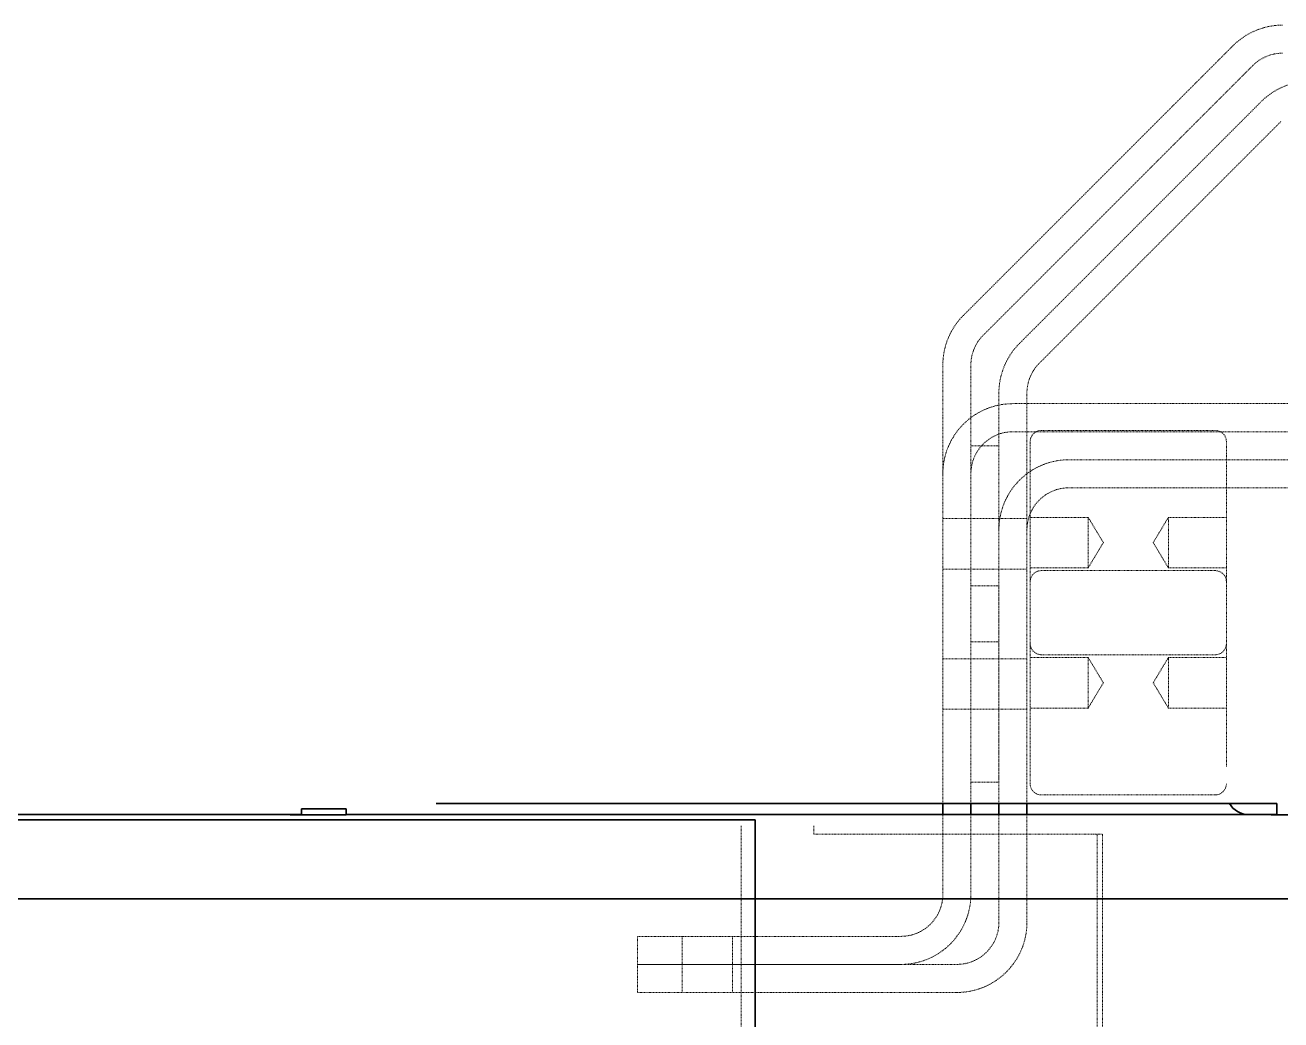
# Model space of a CAD drawing. Header units: millimetres. Extents: x -116965 to 323937, y 291661 to 566926.
# Drawn here: x -19309.6 to -19085.6, y 302514.2 to 302691.6 of the extents above; entities that cross this region are included whole.
import ezdxf

# ---------------------------------------------------------------- set-up
doc = ezdxf.new("R2010")
doc.units = ezdxf.units.MM
doc.linetypes.add('DASHED', pattern=[0.75, 0.5, -0.25])
for name, color, linetype, lineweight in [('Hidden Edges(Schneider)', 7, 'DASHED', 18), ('Sketch Geometry(Schneider)', 7, 'Continuous', 35), ('Visible Edges(Schneider)', 7, 'Continuous', 35)]:
    doc.layers.add(name, color=color, linetype=linetype, lineweight=lineweight)

msp = doc.modelspace()

# ---------------------------------------------------------------- linework, layer by layer
at = {"layer": 'Hidden Edges(Schneider)', "ltscale": 0.142851}
for p, q in [((-19142.216696, 302639.824111), (-19094.110094, 302687.930713)), ((-19090.57456, 302684.395179), (-19138.681162, 302636.288577))]:
    msp.add_line(p, q, dxfattribs=at)
at = {"layer": 'Hidden Edges(Schneider)', "ltscale": 0.128004}
for p, q in [((-19132.216695, 302634.824111), (-19089.110094, 302677.930713)), ((-19085.57456, 302674.395179), (-19128.681162, 302631.288577))]:
    msp.add_line(p, q, dxfattribs=at)
at = {"layer": 'Hidden Edges(Schneider)', "ltscale": 0.08006}
for p, q in [((-19145.877861, 302611.591878), (-19145.877861, 302630.985276)), ((-19140.877861, 302630.985276), (-19140.877861, 302611.591878))]:
    msp.add_line(p, q, dxfattribs=at)
at = {"layer": 'Hidden Edges(Schneider)', "ltscale": 0.128049}
for p, q in [((-19135.877861, 302601.591878), (-19135.877861, 302625.985276)), ((-19130.877861, 302625.985276), (-19130.877861, 302601.591878))]:
    msp.add_line(p, q, dxfattribs=at)
at = {"layer": 'Hidden Edges(Schneider)', "ltscale": 0.137421}
for p, q in [((-19133.377861, 302624.091878), (-19002.484462, 302624.091878)), ((-19002.484462, 302619.091878), (-19133.377861, 302619.091878))]:
    msp.add_line(p, q, dxfattribs=at)
at = {"layer": 'Hidden Edges(Schneider)', "ltscale": 0.16273}
for p, q in [((-19128.298825, 302619.315878), (-19097.298825, 302619.315878)), ((-19097.298825, 302594.315878), (-19128.298825, 302594.315878)), ((-19128.298825, 302579.315878), (-19097.298825, 302579.315878)), ((-19097.298825, 302554.315878), (-19128.298825, 302554.315878))]:
    msp.add_line(p, q, dxfattribs=at)
at = {"layer": 'Hidden Edges(Schneider)', "ltscale": 0.124108}
for p, q in [((-19130.298825, 302592.315878), (-19130.298825, 302617.315878)), ((-19095.298825, 302617.315878), (-19095.298825, 302592.315878))]:
    msp.add_line(p, q, dxfattribs=at)
at = {"layer": 'Hidden Edges(Schneider)', "ltscale": 0.020567}
for p, q in [((-19135.877861, 302616.591878), (-19140.877861, 302616.591878)), ((-19140.877861, 302616.591878), (-19140.877861, 302611.591878)), ((-19145.877861, 302603.591878), (-19140.877861, 302603.591878)), ((-19140.877861, 302603.591878), (-19135.877861, 302603.591878)), ((-19135.877861, 302603.591878), (-19130.877861, 302603.591878)), ((-19145.877861, 302594.591878), (-19140.877861, 302594.591878)), ((-19140.877861, 302594.591878), (-19135.877861, 302594.591878)), ((-19135.877861, 302594.591878), (-19130.877861, 302594.591878)), ((-19135.877861, 302591.591878), (-19140.877861, 302591.591878)), ((-19135.877861, 302581.591878), (-19140.877861, 302581.591878)), ((-19145.877861, 302578.591878), (-19140.877861, 302578.591878)), ((-19140.877861, 302578.591878), (-19135.877861, 302578.591878)), ((-19135.877861, 302578.591878), (-19130.877861, 302578.591878)), ((-19145.877861, 302569.591878), (-19140.877861, 302569.591878)), ((-19140.877861, 302569.591878), (-19135.877861, 302569.591878)), ((-19135.877861, 302569.591878), (-19130.877861, 302569.591878)), ((-19135.877861, 302556.591878), (-19140.877861, 302556.591878)), ((-19200.377861, 302524.091878), (-19200.377861, 302529.091878)), ((-19192.377861, 302529.091878), (-19192.377861, 302524.091878)), ((-19183.377861, 302529.091878), (-19183.377861, 302524.091878)), ((-19200.377861, 302519.091878), (-19200.377861, 302524.091878)), ((-19192.377861, 302524.091878), (-19192.377861, 302519.091878)), ((-19183.377861, 302524.091878), (-19183.377861, 302519.091878))]:
    msp.add_line(p, q, dxfattribs=at)
at = {"layer": 'Hidden Edges(Schneider)', "ltscale": 0.0619}
msp.add_line((-19135.877861, 302601.591878), (-19135.877861, 302616.591878), dxfattribs=at)
at = {"layer": 'Hidden Edges(Schneider)', "ltscale": 0.138692}
for p, q in [((-19123.377861, 302614.091878), (-19004.484462, 302614.091878)), ((-19004.484462, 302609.091878), (-19123.377861, 302609.091878))]:
    msp.add_line(p, q, dxfattribs=at)
at = {"layer": 'Hidden Edges(Schneider)', "ltscale": 0.154268}
for p, q in [((-19145.877861, 302552.815878), (-19145.877861, 302611.591878)), ((-19140.877861, 302611.591878), (-19140.877861, 302552.815878))]:
    msp.add_line(p, q, dxfattribs=at)
at = {"layer": 'Hidden Edges(Schneider)', "ltscale": 0.042672}
for p, q in [((-19119.950825, 302603.815878), (-19130.298825, 302603.815878)), ((-19105.646825, 302603.815878), (-19095.298825, 302603.815878)), ((-19119.950825, 302594.815878), (-19130.298825, 302594.815878)), ((-19105.646825, 302594.815878), (-19095.298825, 302594.815878)), ((-19119.950825, 302578.815878), (-19130.298825, 302578.815878)), ((-19105.646825, 302578.815878), (-19095.298825, 302578.815878)), ((-19119.950825, 302569.815878), (-19130.298825, 302569.815878)), ((-19105.646825, 302569.815878), (-19095.298825, 302569.815878))]:
    msp.add_line(p, q, dxfattribs=at)
at = {"layer": 'Hidden Edges(Schneider)', "ltscale": 0.058334}
for p, q in [((-19119.950825, 302603.815878), (-19119.950825, 302594.815878)), ((-19105.646825, 302594.815878), (-19105.646825, 302603.815878)), ((-19119.950825, 302578.815878), (-19119.950825, 302569.815878)), ((-19105.646825, 302569.815878), (-19105.646825, 302578.815878))]:
    msp.add_line(p, q, dxfattribs=at)
at = {"layer": 'Hidden Edges(Schneider)', "ltscale": 0.021599}
for p, q in [((-19117.246952, 302599.315878), (-19119.950825, 302603.815878)), ((-19108.350698, 302599.315878), (-19105.646825, 302603.815878)), ((-19117.246952, 302599.315878), (-19119.950825, 302594.815878)), ((-19108.350698, 302599.315878), (-19105.646825, 302594.815878)), ((-19117.246952, 302574.315878), (-19119.950825, 302578.815878)), ((-19108.350698, 302574.315878), (-19105.646825, 302578.815878)), ((-19117.246952, 302574.315878), (-19119.950825, 302569.815878)), ((-19108.350698, 302574.315878), (-19105.646825, 302569.815878))]:
    msp.add_line(p, q, dxfattribs=at)
at = {"layer": 'Hidden Edges(Schneider)', "ltscale": 0.128021}
for p, q in [((-19135.877861, 302552.815878), (-19135.877861, 302601.591878)), ((-19130.877861, 302601.591878), (-19130.877861, 302552.815878))]:
    msp.add_line(p, q, dxfattribs=at)
at = {"layer": 'Hidden Edges(Schneider)', "ltscale": 0.148422}
msp.add_line((-19130.298825, 302556.315878), (-19130.298825, 302592.315878), dxfattribs=at)
at = {"layer": 'Hidden Edges(Schneider)', "ltscale": 0.160791}
msp.add_line((-19095.298825, 302592.315878), (-19095.298825, 302559.349248), dxfattribs=at)
at = {"layer": 'Hidden Edges(Schneider)', "ltscale": 0.122485}
for p, q in [((-19140.877861, 302591.591878), (-19140.877861, 302556.591878)), ((-19135.877861, 302556.591878), (-19135.877861, 302591.591878))]:
    msp.add_line(p, q, dxfattribs=at)
at = {"layer": 'Hidden Edges(Schneider)', "ltscale": 0.058693}
for p, q in [((-19145.877861, 302536.591878), (-19145.877861, 302550.815878)), ((-19140.877861, 302550.815878), (-19140.877861, 302536.591878))]:
    msp.add_line(p, q, dxfattribs=at)
at = {"layer": 'Hidden Edges(Schneider)', "ltscale": 0.079359}
for p, q in [((-19135.877861, 302531.591878), (-19135.877861, 302550.815878)), ((-19130.877861, 302550.815878), (-19130.877861, 302531.591878))]:
    msp.add_line(p, q, dxfattribs=at)
at = {"layer": 'Hidden Edges(Schneider)', "ltscale": 0.138233}
msp.add_line((-19181.876161, 302548.815878), (-19181.876161, 302469.815878), dxfattribs=at)
at = {"layer": 'Hidden Edges(Schneider)', "ltscale": 0.0061}
msp.add_line((-19168.876161, 302547.315878), (-19168.876161, 302548.815878), dxfattribs=at)
at = {"layer": 'Hidden Edges(Schneider)', "ltscale": 0.129921}
msp.add_line((-19119.376161, 302547.315878), (-19168.876161, 302547.315878), dxfattribs=at)
at = {"layer": 'Hidden Edges(Schneider)', "ltscale": 0.012885}
msp.add_line((-19119.376161, 302547.315878), (-19117.376161, 302547.315878), dxfattribs=at)
at = {"layer": 'Hidden Edges(Schneider)', "ltscale": 0.135608}
for p, q in [((-19118.376161, 302547.315878), (-19118.376161, 302469.815878)), ((-19117.376161, 302469.815878), (-19117.376161, 302547.315878))]:
    msp.add_line(p, q, dxfattribs=at)
at = {"layer": 'Hidden Edges(Schneider)', "ltscale": 0.164479}
for p, q in [((-19200.377861, 302529.091878), (-19153.377861, 302529.091878)), ((-19153.377861, 302524.091878), (-19200.377861, 302524.091878))]:
    msp.add_line(p, q, dxfattribs=at)
at = {"layer": 'Hidden Edges(Schneider)', "ltscale": 0.149606}
for p, q in [((-19200.377861, 302524.091878), (-19143.377861, 302524.091878)), ((-19143.377861, 302519.091878), (-19200.377861, 302519.091878))]:
    msp.add_line(p, q, dxfattribs=at)
at = {"layer": 'Hidden Edges(Schneider)', "ltscale": 0.040479}
for centre, start, end in [((-19085.271259, 302679.091878), 90, 135), ((-19080.271259, 302669.091878), 90, 135), ((-19133.377861, 302630.985276), 135, 180), ((-19123.377861, 302625.985276), 135, 180)]:
    msp.add_arc(centre, 12.5, start, end, dxfattribs=at)
at = {"layer": 'Hidden Edges(Schneider)', "ltscale": 0.024247}
for centre, start, end in [((-19085.271259, 302679.091878), 90, 135), ((-19133.377861, 302630.985276), 135, 180), ((-19123.377861, 302625.985276), 135, 180)]:
    msp.add_arc(centre, 7.5, start, end, dxfattribs=at)
at = {"layer": 'Hidden Edges(Schneider)', "ltscale": 0.081058}
for centre, start, end in [((-19133.377861, 302611.591878), 90, 180), ((-19123.377861, 302601.591878), 90, 180), ((-19153.377861, 302536.591878), 270, 0), ((-19143.377861, 302531.591878), 270, 0)]:
    msp.add_arc(centre, 12.5, start, end, dxfattribs=at)
at = {"layer": 'Hidden Edges(Schneider)', "ltscale": 0.012885}
for centre, start, end in [((-19128.298825, 302617.315878), 90, 180), ((-19097.298825, 302617.315878), 0, 90), ((-19128.298825, 302592.315878), 90, 180), ((-19097.298825, 302592.315878), 0, 90), ((-19128.298825, 302581.315878), 180, 270), ((-19097.298825, 302581.315878), 270, 0), ((-19128.298825, 302556.315878), 180, 270), ((-19097.298825, 302556.315878), 270, 0)]:
    msp.add_arc(centre, 2, start, end, dxfattribs=at)
at = {"layer": 'Hidden Edges(Schneider)', "ltscale": 0.048595}
for centre, start, end in [((-19133.377861, 302611.591878), 90, 180), ((-19123.377861, 302601.591878), 90, 180), ((-19153.377861, 302536.591878), 270, 0), ((-19143.377861, 302531.591878), 270, 0)]:
    msp.add_arc(centre, 7.5, start, end, dxfattribs=at)
at = {"layer": 'Sketch Geometry(Schneider)'}
for p, q in [((-19336.397195, 302549.851319), (-19179.376148, 302549.851319)), ((-19179.376148, 302549.851319), (-19179.376148, 302461.644408))]:
    msp.add_line(p, q, dxfattribs=at)
at = {"layer": 'Visible Edges(Schneider)'}
for p, q in [((-19236.298825, 302552.815878), (-19233.298825, 302552.815878)), ((-19233.298825, 302552.815878), (-19086.298825, 302552.815878)), ((-19145.877861, 302550.815878), (-19145.877861, 302552.815878)), ((-19140.877861, 302552.815878), (-19140.877861, 302550.815878)), ((-19135.877861, 302550.815878), (-19135.877861, 302552.815878)), ((-19130.877861, 302552.815878), (-19130.877861, 302550.815878)), ((-19086.298825, 302552.815878), (-19086.298825, 302550.773918)), ((-19427.298825, 302550.815878), (-19262.298825, 302550.815878)), ((-19262.298825, 302550.815878), (-19260.298825, 302550.815878)), ((-19262.298825, 302550.815878), (-19262.298825, 302550.773918)), ((-19252.298825, 302550.773918), (-19262.298825, 302550.773918)), ((-19260.298825, 302551.815878), (-19252.298825, 302551.815878)), ((-19260.298825, 302550.773918), (-19260.298825, 302551.815878)), ((-19252.298825, 302551.815878), (-19252.298825, 302550.815878)), ((-19252.298825, 302550.815878), (-19087.298825, 302550.815878)), ((-19252.298825, 302550.773918), (-19252.298825, 302550.815878)), ((-19087.298825, 302550.815878), (-19086.298825, 302550.815878)), ((-19087.298825, 302550.815878), (-19087.298825, 302550.773918)), ((-19077.298825, 302550.773918), (-19087.298825, 302550.773918)), ((-19558.298825, 302535.815878), (-18956.298825, 302535.815878))]:
    msp.add_line(p, q, dxfattribs=at)
msp.add_arc((-19091.298825, 302554.815878), 4, 210, 270, dxfattribs=at)

doc.saveas('drawing.dxf')
